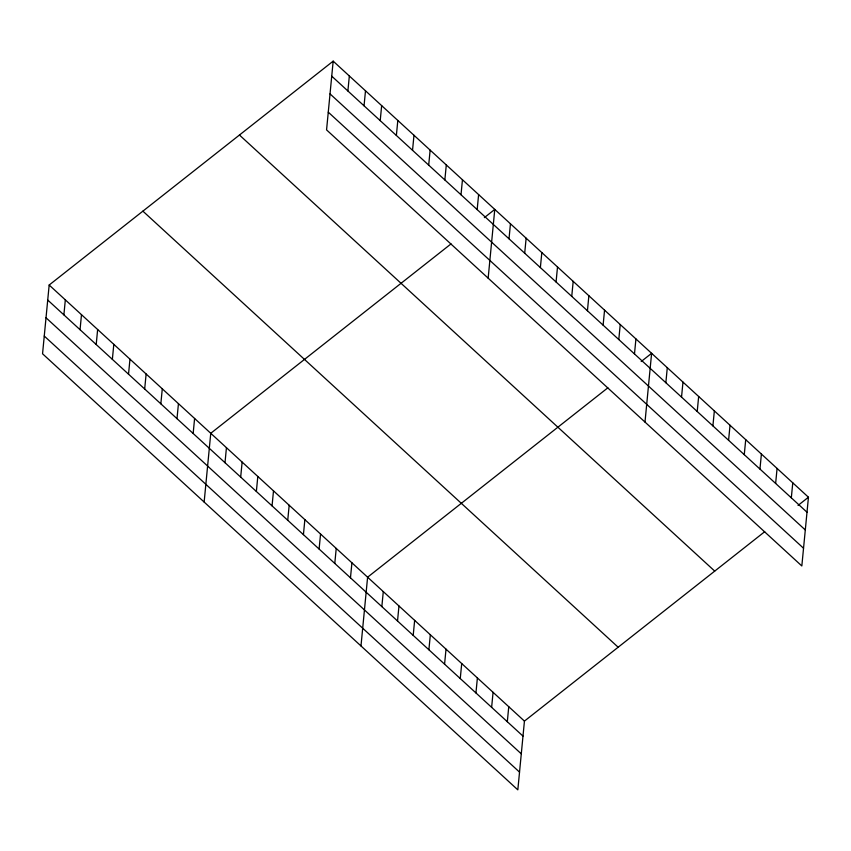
<?xml version="1.0" encoding="UTF-8"?>
<svg xmlns="http://www.w3.org/2000/svg" width="851" height="851" viewBox="0 0 851 851"><rect width="100%" height="100%" fill="white"/><g stroke="black" fill="none" stroke-linecap="round" stroke-linejoin="round"><path stroke-width="1.28" d="M333.177 61.144L326.561 129.895L801.833 565.968L808.45 497.218L333.177 61.144L49.167 285.032L42.55 353.782L517.823 789.856L524.439 721.105L764.709 531.705M63.889 314.87L65.325 299.86M80.047 329.688L81.483 314.689M96.206 344.517L97.642 329.518M112.364 359.345L113.811 344.347M128.522 374.174L129.969 359.165M144.681 389.003L146.127 373.993M160.839 403.821L162.286 388.822M176.997 418.649L178.444 403.651M193.156 433.478L194.602 418.469M204.144 502.047L210.761 433.297L451.03 243.897M225.004 462.699L226.44 447.69M240.684 477.081L242.131 462.082M256.364 491.474L257.81 476.475M272.054 505.866L273.501 490.857M287.734 520.259L289.18 505.249M303.424 534.651L304.86 519.642M347.889 90.983L349.335 75.973M319.104 549.033L320.55 534.034M364.047 105.811L365.494 90.802M334.783 563.426L336.23 548.427M380.216 120.629L381.652 105.63M350.474 577.818L351.92 562.809M396.375 135.458L397.811 120.459M360.984 645.952L367.6 577.201L607.869 387.801M412.533 150.287L413.98 135.277M381.844 606.603L383.29 591.594M428.691 165.115L430.138 150.106M397.523 620.985L398.97 605.986M444.85 179.933L446.296 164.934M413.203 635.378L414.65 620.379M461.008 194.762L462.455 179.763M428.893 649.77L430.34 634.761M477.166 209.591L478.613 194.592M444.573 664.163L446.02 649.153M488.155 278.16L494.771 209.41L484.357 217.622M460.263 678.555L461.71 663.546M509.015 238.812L510.451 223.802M475.943 692.937L477.39 677.939M524.695 253.194L526.141 238.195M491.633 707.33L493.069 692.331M540.374 267.586L541.821 252.587M507.313 721.722L508.76 706.713M556.065 281.979L557.511 266.98M571.744 296.371L573.191 281.362M587.435 310.764L588.871 295.754M603.114 325.146L604.561 310.147M618.794 339.538L620.241 324.539M634.484 353.931L635.931 338.932M644.994 422.064L651.611 353.314L641.197 361.526M665.854 382.716L667.29 367.706M681.534 397.098L682.981 382.099M697.214 411.49L698.66 396.492M712.904 425.883L714.351 410.884M728.584 440.275L730.03 425.266M744.274 454.668L745.71 439.659M759.954 469.05L761.4 454.051M775.633 483.442L777.08 468.444M791.324 497.835L792.77 482.836M798.036 505.43L808.45 497.218M331.73 76.154L807.003 512.228M330.028 93.887L805.301 529.96M328.263 112.162L803.535 548.235M239.45 135.032L714.723 571.106M142.894 211.154L618.166 647.228M49.167 285.032L524.439 721.105M47.72 300.041L522.993 736.115M46.018 317.774L521.291 753.848M44.263 336.049L519.525 772.112"/></g></svg>
